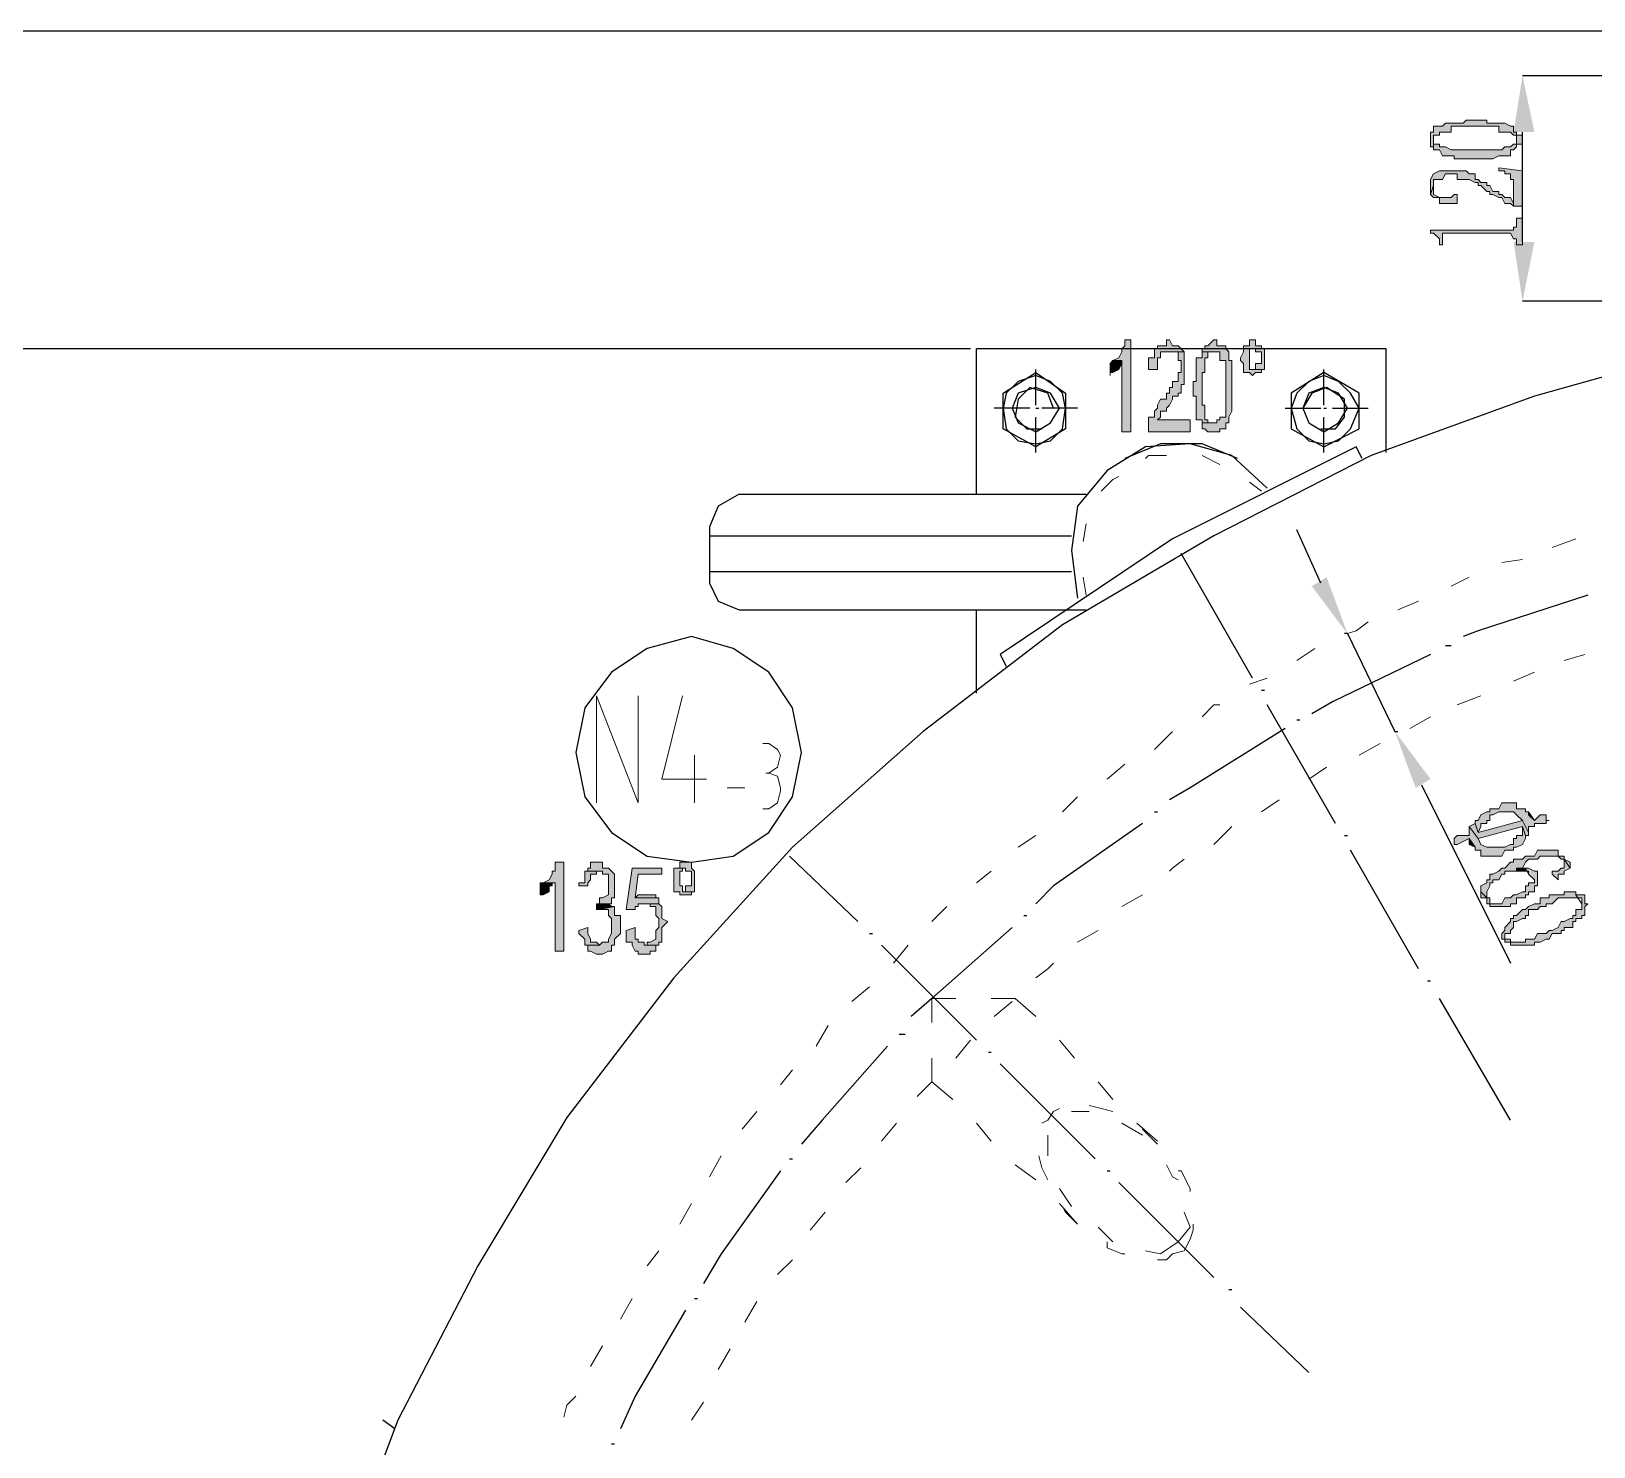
# Model space of a CAD drawing. Header units: millimetres. Extents: x 20 to 821, y 1 to 1134.
# Drawn here: x 141.4 to 236.2, y 536 to 621.9 of the extents above; entities that cross this region are included whole.
import ezdxf

# ---------------------------------------------------------------- set-up
doc = ezdxf.new("R2010")
doc.units = ezdxf.units.MM
doc.layers.add('1', color=7, linetype='Continuous')

msp = doc.modelspace()

# ---------------------------------------------------------------- hatches: boundary and pattern name
h = msp.add_hatch(color=1)
h.dxf.hatch_style = 2
h.paths.add_polyline_path([(231.3, 615.741732), (232.56, 615.741732), (231.84, 619.161732)])
h = msp.add_hatch(color=0)
h.dxf.hatch_style = 2
h.paths.add_polyline_path([(226.26, 615.381732), (226.26, 614.841732), (226.44, 614.841732), (226.44, 615.561732), (226.8, 615.561732), (226.8, 615.741732), (226.98, 615.741732), (227.52, 615.741732), (227.52, 616.101732), (228.96, 616.101732), (229.14, 616.101732), (230.4, 616.101732), (230.4, 615.741732), (231.12, 615.741732), (231.3, 615.561732), (231.48, 615.561732), (231.48, 615.381732), (231.48, 615.741732), (231.3, 615.741732), (231.3, 616.101732), (231.12, 616.101732), (230.76, 616.281732), (229.68, 616.281732), (229.68, 616.461732), (228.42, 616.461732), (228.24, 616.281732), (227.16, 616.281732), (226.98, 616.101732), (226.44, 616.101732), (226.44, 615.741732), (226.26, 615.741732), (226.26, 615.561732)])
h = msp.add_hatch(color=0)
h.dxf.hatch_style = 2
h.paths.add_polyline_path([(226.44, 614.841732), (226.44, 614.661732), (226.8, 614.661732), (226.98, 614.301732), (227.7, 614.301732), (227.7, 614.121732), (230.04, 614.121732), (230.4, 614.301732), (230.58, 614.301732), (231.12, 614.301732), (231.12, 614.661732), (231.3, 614.661732), (231.48, 614.841732), (231.48, 615.021732), (231.84, 615.021732), (231.84, 615.561732), (231.48, 615.561732), (231.48, 615.741732), (231.48, 615.381732), (231.48, 615.021732), (231.3, 615.021732), (231.12, 614.841732), (230.76, 614.841732), (230.58, 614.661732), (227.52, 614.661732), (227.16, 614.841732), (226.8, 614.841732), (226.8, 615.021732), (226.44, 615.021732), (226.44, 615.381732)])
h = msp.add_hatch(color=0)
h.dxf.hatch_style = 2
h.paths.add_polyline_path([(226.26, 612.501732), (226.26, 611.961732), (226.44, 612.501732), (226.44, 612.861732), (226.8, 612.861732), (226.98, 612.861732), (227.16, 613.221732), (227.88, 613.221732), (227.88, 612.861732), (228.6, 612.861732), (228.96, 612.681732), (229.14, 612.681732), (229.14, 612.501732), (229.32, 612.501732), (229.68, 612.141732), (229.86, 612.141732), (229.86, 611.961732), (230.04, 611.961732), (230.4, 611.781732), (230.58, 611.781732), (230.76, 611.421732), (231.12, 611.421732), (231.3, 611.241732), (231.3, 611.421732), (231.12, 611.781732), (230.76, 611.781732), (230.58, 611.961732), (230.4, 611.961732), (230.4, 612.141732), (230.04, 612.141732), (229.86, 612.501732), (229.68, 612.501732), (229.68, 612.681732), (229.32, 612.681732), (229.14, 612.861732), (228.96, 612.861732), (228.96, 613.221732), (228.6, 613.221732), (228.42, 613.401732), (226.8, 613.401732), (226.44, 613.221732), (226.26, 612.861732)])
h = msp.add_hatch(color=0)
h.dxf.hatch_style = 2
h.paths.add_polyline_path([(230.4, 613.581732), (230.4, 613.401732), (230.58, 613.401732), (230.76, 613.401732), (230.76, 613.221732), (231.12, 613.221732), (231.12, 612.861732), (231.3, 612.861732), (231.3, 611.421732), (231.3, 611.241732), (231.84, 611.241732), (231.84, 613.401732)])
h = msp.add_hatch(color=0)
h.dxf.hatch_style = 2
h.paths.add_polyline_path([(226.26, 611.961732), (226.44, 611.781732), (226.8, 611.781732), (226.8, 611.421732), (227.88, 611.421732), (227.88, 611.781732), (227.88, 611.961732), (227.7, 611.961732), (227.52, 611.781732), (226.8, 611.781732), (226.44, 611.961732), (226.44, 612.501732)])
h = msp.add_hatch(color=0)
h.dxf.hatch_style = 2
h.paths.add_polyline_path([(226.26, 609.801732), (226.26, 609.621732), (226.44, 609.621732), (226.8, 609.261732), (226.8, 608.901732), (226.98, 608.901732), (226.98, 609.621732), (227.16, 609.621732), (231.12, 609.621732), (231.3, 609.261732), (231.48, 609.261732), (231.48, 609.081732), (231.48, 608.901732), (231.84, 608.901732), (231.84, 610.521732), (231.48, 610.521732), (231.48, 610.341732), (231.48, 609.981732), (231.3, 609.981732), (231.3, 609.801732), (231.12, 609.801732)])
h = msp.add_hatch(color=1)
h.dxf.hatch_style = 2
h.paths.add_polyline_path([(231.3, 609.081732), (232.56, 609.081732), (231.84, 605.481732)])
h = msp.add_hatch(color=0)
h.dxf.hatch_style = 2
h.paths.add_polyline_path([(208.08, 603.141732), (207.72, 603.141732), (207.72, 602.781732), (207.54, 602.601732), (207.54, 602.421732), (207.36, 602.061732), (207, 601.881732), (207.54, 601.881732), (207.54, 597.561732), (208.08, 597.561732)])
h = msp.add_hatch(color=0)
h.dxf.hatch_style = 2
h.paths.add_polyline_path([(210.42, 603.141732), (210.24, 603.141732), (210.24, 602.781732), (209.7, 602.781732), (209.7, 602.601732), (209.52, 602.601732), (209.52, 602.421732), (209.52, 602.061732), (209.16, 602.061732), (209.16, 601.341732), (209.7, 601.341732), (209.7, 602.061732), (209.88, 602.061732), (209.88, 602.421732), (210.24, 602.421732), (211.32, 602.421732), (211.14, 602.601732), (210.96, 602.781732), (210.6, 602.781732)])
h = msp.add_hatch(color=0)
h.dxf.hatch_style = 2
h.paths.add_polyline_path([(213.12, 603.141732), (212.76, 602.781732), (212.58, 602.781732), (212.58, 602.601732), (212.4, 602.601732), (212.4, 602.421732), (213.48, 602.421732), (213.48, 602.061732), (213.48, 601.881732), (213.84, 601.881732), (213.84, 601.161732), (213.84, 600.981732), (213.84, 598.461732), (213.48, 598.461732), (213.48, 598.281732), (213.3, 598.281732), (213.3, 598.101732), (213.12, 598.101732), (212.4, 598.101732), (212.4, 597.741732), (212.58, 597.741732), (212.76, 597.561732), (213.48, 597.561732), (213.48, 597.741732), (213.84, 597.741732), (213.84, 598.101732), (214.02, 598.101732), (214.02, 598.281732), (214.02, 598.461732), (214.2, 598.821732), (214.2, 601.881732), (214.02, 601.881732), (214.02, 602.421732), (213.84, 602.601732), (213.84, 602.781732), (213.48, 602.781732), (213.3, 602.781732), (213.3, 603.141732)])
h = msp.add_hatch(color=0)
h.dxf.hatch_style = 2
h.paths.add_polyline_path([(215.46, 603.141732), (215.28, 603.141732), (215.28, 602.781732), (214.92, 602.781732), (214.92, 602.601732), (215.64, 602.601732), (215.64, 602.421732), (216, 602.421732), (216, 602.061732), (216, 601.701732), (215.64, 601.701732), (215.64, 601.341732), (215.46, 601.341732), (216.18, 601.341732), (216.18, 601.701732), (216.18, 602.601732), (216, 602.601732), (216, 602.781732), (215.64, 602.781732), (215.64, 603.141732)])
h = msp.add_hatch(color=0)
h.dxf.hatch_style = 2
h.paths.add_polyline_path([(207, 601.881732), (206.82, 601.701732), (206.82, 600.981732), (206.82, 601.161732), (207, 601.161732), (207.36, 601.341732), (207.54, 601.701732), (207.54, 601.881732)])
h = msp.add_hatch(color=0)
h.dxf.hatch_style = 2
h.paths.add_polyline_path([(211.32, 602.421732), (210.42, 602.421732), (210.6, 602.421732), (210.96, 602.421732), (210.96, 602.061732), (210.96, 601.881732), (211.14, 601.881732), (211.14, 601.161732), (210.96, 601.161732), (210.96, 600.621732), (210.6, 600.621732), (210.6, 600.261732), (210.42, 600.261732), (210.42, 599.901732), (210.24, 599.901732), (210.24, 599.541732), (209.88, 599.541732), (209.7, 599.181732), (209.7, 599.001732), (209.52, 598.821732), (209.52, 598.461732), (209.16, 598.461732), (209.16, 597.561732), (211.68, 597.561732), (211.68, 598.281732), (209.7, 598.281732), (209.88, 598.461732), (209.88, 598.821732), (210.24, 598.821732), (210.24, 599.001732), (210.42, 599.181732), (210.6, 599.541732), (210.6, 599.721732), (210.96, 599.721732), (210.96, 599.901732), (211.14, 599.901732), (211.14, 600.441732), (211.32, 600.441732)])
h = msp.add_hatch(color=0)
h.dxf.hatch_style = 2
h.paths.add_polyline_path([(212.4, 602.421732), (212.4, 602.061732), (212.04, 602.061732), (212.04, 600.621732), (211.86, 600.621732), (211.86, 599.721732), (212.04, 599.721732), (212.04, 598.461732), (212.04, 598.281732), (212.4, 598.281732), (212.4, 598.101732), (213.12, 598.101732), (212.76, 598.101732), (212.76, 598.281732), (212.58, 598.281732), (212.58, 598.461732), (212.58, 599.181732), (212.4, 599.181732), (212.4, 601.161732), (212.58, 601.161732), (212.58, 602.061732), (212.76, 602.061732), (212.76, 602.421732), (213.12, 602.421732)])
h = msp.add_hatch(color=0)
h.dxf.hatch_style = 2
h.paths.add_polyline_path([(214.92, 602.601732), (214.92, 602.421732), (214.74, 602.061732), (214.74, 601.881732), (214.92, 601.701732), (214.92, 601.161732), (215.28, 601.161732), (215.46, 600.981732), (215.64, 601.161732), (216, 601.161732), (216, 601.341732), (215.46, 601.341732), (215.28, 601.341732), (215.28, 602.601732), (215.46, 602.601732)])
h = msp.add_hatch(color=1)
h.dxf.hatch_style = 2
h.paths.add_polyline_path([(219.96, 588.741732), (219.06, 588.201732), (221.22, 585.321732)])
h = msp.add_hatch(color=1)
h.dxf.hatch_style = 2
h.paths.add_polyline_path([(226.26, 576.501732), (225.36, 575.961732), (224.1, 579.381732)])
h = msp.add_hatch(color=0)
h.dxf.hatch_style = 2
h.paths.add_polyline_path([(233.28, 573.981732), (233.28, 574.341732), (232.92, 574.341732), (232.56, 573.981732), (232.2, 574.521732), (232.02, 574.521732), (232.02, 574.701732), (231.48, 574.701732), (231.48, 575.061732), (230.58, 575.061732), (230.4, 574.701732), (229.86, 574.701732), (229.86, 574.521732), (229.68, 574.521732), (229.32, 574.341732), (229.14, 573.981732), (228.96, 573.981732), (228.96, 573.801732), (229.14, 573.261732), (229.32, 573.621732), (229.32, 573.801732), (229.68, 573.801732), (229.68, 573.981732), (229.86, 573.981732), (229.86, 574.341732), (230.04, 574.341732), (230.4, 574.521732), (231.3, 574.521732), (231.48, 574.341732), (231.84, 573.981732), (232.2, 573.261732), (232.2, 573.621732), (232.56, 573.621732), (232.56, 573.801732), (232.74, 573.801732), (233.28, 573.801732), (233.28, 573.981732), (233.46, 573.981732)])
h = msp.add_hatch(color=0)
h.dxf.hatch_style = 2
h.paths.add_polyline_path([(232.2, 574.341732), (232.2, 574.521732), (232.56, 573.981732)])
h = msp.add_hatch(color=0)
h.dxf.hatch_style = 2
h.paths.add_polyline_path([(232.02, 573.081732), (231.84, 573.621732), (231.84, 573.081732), (231.48, 573.081732), (231.48, 572.901732), (231.3, 572.901732), (231.3, 572.541732), (231.12, 572.541732), (230.76, 572.361732), (229.68, 572.361732), (229.32, 572.541732), (229.14, 572.901732), (228.6, 573.621732), (228.6, 573.261732), (228.6, 573.081732), (227.88, 573.081732), (227.7, 572.901732), (227.7, 572.541732), (227.88, 572.541732), (228.6, 572.901732), (228.96, 572.361732), (228.96, 572.181732), (229.14, 572.181732), (229.32, 572.181732), (229.32, 571.821732), (230.58, 571.821732), (230.76, 572.181732), (231.3, 572.181732), (231.3, 572.361732), (231.48, 572.361732), (231.84, 572.541732), (232.02, 572.901732)])
h = msp.add_hatch(color=0)
h.dxf.hatch_style = 2
h.paths.add_polyline_path([(232.2, 573.261732), (231.84, 573.981732), (229.14, 573.261732), (228.96, 573.801732), (228.6, 573.621732), (229.14, 572.901732), (231.84, 573.621732), (232.02, 573.081732), (232.2, 573.081732)])
h = msp.add_hatch(color=0)
h.dxf.hatch_style = 2
h.paths.add_polyline_path([(228.96, 572.361732), (228.6, 572.901732), (228.6, 572.541732)])
h = msp.add_hatch(color=0)
h.dxf.hatch_style = 2
h.paths.add_polyline_path([(234.36, 571.641732), (234.36, 571.821732), (234.18, 571.821732), (234, 571.821732), (234, 572.181732), (232.74, 572.181732), (232.56, 571.821732), (232.02, 571.821732), (231.84, 571.641732), (231.3, 571.641732), (231.3, 571.461732), (231.12, 571.461732), (230.76, 571.101732), (230.58, 571.101732), (230.4, 570.921732), (230.04, 570.741732), (229.86, 570.741732), (229.86, 570.381732), (229.68, 570.381732), (229.68, 570.201732), (229.32, 570.021732), (229.32, 569.661732), (229.68, 569.301732), (229.68, 569.661732), (229.86, 570.021732), (229.86, 570.201732), (230.04, 570.201732), (230.04, 570.381732), (230.4, 570.381732), (230.58, 570.741732), (230.76, 570.741732), (230.76, 570.921732), (231.48, 570.921732), (231.48, 571.101732), (231.84, 571.101732), (232.02, 571.461732), (232.2, 571.641732), (232.74, 571.641732), (232.92, 571.821732), (234, 571.821732), (234.18, 571.641732), (234.36, 571.641732), (234.72, 571.101732), (234.72, 571.461732)])
h = msp.add_hatch(color=0)
h.dxf.hatch_style = 2
h.paths.add_polyline_path([(234.72, 571.101732), (234.36, 571.641732), (234.36, 571.101732), (234.18, 571.101732), (234, 570.921732), (233.64, 570.921732), (233.64, 570.741732), (234, 570.381732), (234, 570.741732), (234.18, 570.741732), (234.36, 570.741732), (234.36, 570.921732)])
h = msp.add_hatch(color=0)
h.dxf.hatch_style = 2
h.paths.add_polyline_path([(173.7, 571.461732), (173.16, 571.461732), (173.16, 571.101732), (173.16, 570.921732), (172.98, 570.921732), (172.98, 570.741732), (172.8, 570.381732), (172.44, 570.201732), (173.16, 570.201732), (173.16, 566.061732), (173.7, 566.061732)])
h = msp.add_hatch(color=0)
h.dxf.hatch_style = 2
h.paths.add_polyline_path([(175.14, 570.921732), (174.96, 570.921732), (174.96, 570.741732), (174.96, 570.201732), (174.6, 570.201732), (174.6, 570.021732), (175.14, 570.021732), (175.14, 570.201732), (175.32, 570.381732), (175.32, 570.741732), (175.68, 570.741732), (175.68, 570.921732), (175.86, 570.921732)])
h = msp.add_hatch(color=0)
h.dxf.hatch_style = 2
h.paths.add_polyline_path([(175.86, 571.461732), (175.32, 571.461732), (175.32, 571.101732), (175.14, 571.101732), (175.14, 570.921732), (176.04, 570.921732), (176.04, 570.741732), (176.4, 570.741732), (176.4, 570.381732), (176.4, 569.481732), (176.04, 569.301732), (175.86, 569.301732), (175.86, 568.941732), (175.68, 568.941732), (176.58, 568.941732), (176.58, 569.301732), (176.76, 569.301732), (176.76, 570.741732), (176.58, 570.921732), (176.4, 571.101732), (176.04, 571.101732), (176.04, 571.461732)])
h = msp.add_hatch(color=0)
h.dxf.hatch_style = 2
h.paths.add_polyline_path([(179.64, 571.101732), (177.84, 571.101732), (177.48, 568.581732), (178.02, 568.581732), (178.02, 568.761732), (178.2, 568.761732), (178.2, 568.941732), (179.46, 568.941732), (179.46, 569.301732), (178.02, 569.301732), (178.2, 570.741732), (179.64, 570.741732)])
h = msp.add_hatch(color=0)
h.dxf.hatch_style = 2
h.paths.add_polyline_path([(180.9, 571.461732), (180.72, 571.461732), (180.72, 571.101732), (180.36, 571.101732), (180.9, 571.101732), (181.08, 571.101732), (181.08, 570.921732), (181.44, 570.921732), (181.44, 570.741732), (181.44, 570.021732), (181.08, 570.021732), (181.08, 569.661732), (180.9, 569.661732), (181.62, 569.661732), (181.62, 570.021732), (181.62, 570.201732), (181.62, 570.921732), (181.44, 571.101732), (181.44, 571.461732), (181.08, 571.461732)])
h = msp.add_hatch(color=0)
h.dxf.hatch_style = 2
h.paths.add_polyline_path([(180.36, 571.101732), (180.36, 569.661732), (180.72, 569.661732), (180.72, 569.481732), (180.9, 569.481732), (181.44, 569.481732), (181.44, 569.661732), (181.62, 569.661732), (180.9, 569.661732), (180.9, 570.021732), (180.72, 570.021732), (180.72, 570.201732), (180.72, 570.921732), (180.9, 570.921732), (180.9, 571.101732)])
h = msp.add_hatch(color=0)
h.dxf.hatch_style = 2
h.paths.add_polyline_path([(232.74, 570.741732), (232.74, 570.921732), (232.56, 570.921732), (232.2, 571.101732), (232.02, 571.101732), (232.2, 570.741732), (232.56, 570.381732), (232.56, 570.201732), (232.2, 570.201732), (232.2, 570.021732), (232.02, 570.021732), (232.02, 569.661732), (231.84, 569.661732), (231.48, 569.481732), (231.3, 569.481732), (231.12, 569.301732), (230.76, 569.301732), (230.58, 568.941732), (230.4, 568.941732), (229.86, 568.941732), (229.86, 569.301732), (229.68, 569.301732), (229.32, 569.661732), (229.32, 569.301732), (229.68, 569.301732), (229.68, 568.941732), (229.86, 568.941732), (229.86, 568.761732), (230.04, 568.761732), (231.12, 568.761732), (231.12, 568.941732), (231.48, 568.941732), (231.48, 569.301732), (232.02, 569.301732), (232.02, 569.481732), (232.2, 569.481732), (232.2, 569.661732), (232.56, 569.661732), (232.56, 570.021732), (232.74, 570.021732), (232.74, 570.201732)])
h = msp.add_hatch(color=0)
h.dxf.hatch_style = 2
h.paths.add_polyline_path([(232.02, 571.101732), (231.48, 571.101732), (231.48, 570.921732), (232.2, 570.921732), (232.2, 570.741732)])
h = msp.add_hatch(color=0)
h.dxf.hatch_style = 2
h.paths.add_polyline_path([(172.44, 570.201732), (172.26, 570.201732), (172.26, 570.021732), (172.26, 569.481732), (172.44, 569.481732), (172.8, 569.661732), (172.8, 570.021732), (172.98, 570.021732), (172.98, 570.201732), (173.16, 570.201732)])
h = msp.add_hatch(color=0)
h.dxf.hatch_style = 2
h.paths.add_polyline_path([(235.08, 569.481732), (235.08, 569.661732), (234.9, 569.661732), (234.36, 569.661732), (234.36, 569.481732), (233.46, 569.481732), (233.46, 569.301732), (232.92, 569.301732), (232.92, 568.941732), (232.56, 568.941732), (232.2, 568.761732), (232.02, 568.581732), (231.84, 568.581732), (231.48, 568.221732), (231.3, 568.221732), (231.3, 568.041732), (231.12, 568.041732), (231.12, 567.861732), (230.76, 567.501732), (230.76, 567.321732), (230.58, 567.141732), (230.58, 566.781732), (230.76, 566.781732), (230.76, 566.601732), (231.12, 566.601732), (231.12, 566.421732), (231.12, 566.781732), (230.76, 566.781732), (230.76, 567.141732), (231.12, 567.141732), (231.12, 567.321732), (231.3, 567.501732), (231.3, 567.861732), (231.48, 567.861732), (231.84, 568.041732), (232.02, 568.041732), (232.02, 568.221732), (232.2, 568.221732), (232.2, 568.581732), (232.74, 568.581732), (232.92, 568.761732), (233.28, 568.761732), (233.28, 568.941732), (233.64, 568.941732), (234, 569.301732), (235.44, 569.301732), (235.44, 568.941732)])
h = msp.add_hatch(color=0)
h.dxf.hatch_style = 2
h.paths.add_polyline_path([(176.76, 568.761732), (175.86, 568.581732), (176.4, 568.581732), (176.4, 568.221732), (176.58, 568.041732), (176.58, 567.141732), (176.4, 566.781732), (176.4, 566.601732), (176.04, 566.601732), (175.86, 566.421732), (174.96, 566.421732), (175.14, 566.421732), (175.14, 566.061732), (175.32, 566.061732), (175.68, 565.881732), (176.04, 565.881732), (176.4, 566.061732), (176.58, 566.061732), (176.58, 566.421732), (176.76, 566.421732), (176.76, 566.601732), (176.76, 566.781732), (177.12, 567.141732), (177.12, 568.221732), (176.76, 568.221732)])
h = msp.add_hatch(color=0)
h.dxf.hatch_style = 2
h.paths.add_polyline_path([(175.68, 568.941732), (175.68, 568.581732), (175.86, 568.581732), (176.76, 568.761732), (176.58, 568.761732), (176.4, 568.941732), (176.58, 568.941732)])
h = msp.add_hatch(color=0)
h.dxf.hatch_style = 2
h.paths.add_polyline_path([(178.74, 569.481732), (178.2, 569.481732), (178.02, 569.301732), (179.46, 569.301732), (179.28, 569.301732), (179.28, 569.481732), (178.92, 569.481732)])
h = msp.add_hatch(color=0)
h.dxf.hatch_style = 2
h.paths.add_polyline_path([(179.46, 568.941732), (178.56, 568.941732), (178.74, 568.941732), (178.92, 568.941732), (178.92, 568.761732), (179.28, 568.761732), (179.28, 568.581732), (179.28, 568.221732), (179.46, 568.041732), (179.46, 567.501732), (179.28, 567.321732), (179.28, 566.781732), (178.92, 566.601732), (178.74, 566.601732), (178.74, 566.421732), (178.56, 566.421732), (179.46, 566.421732), (179.46, 566.601732), (179.64, 566.601732), (179.64, 566.781732), (179.64, 567.501732), (180, 567.861732), (179.64, 568.041732), (179.64, 568.761732)])
h = msp.add_hatch(color=0)
h.dxf.hatch_style = 2
h.paths.add_polyline_path([(235.62, 569.301732), (235.62, 569.481732), (235.44, 569.481732), (235.08, 569.481732), (235.44, 568.941732), (235.44, 568.581732), (235.08, 568.581732), (235.08, 568.221732), (234.9, 568.221732), (234.9, 568.041732), (234.72, 568.041732), (234.36, 567.861732), (234.18, 567.861732), (234, 567.501732), (233.64, 567.321732), (233.46, 567.321732), (233.28, 567.141732), (232.74, 567.141732), (232.56, 566.781732), (232.02, 566.781732), (232.02, 566.601732), (231.12, 566.601732), (231.12, 566.781732), (231.12, 566.421732), (231.3, 566.421732), (232.56, 566.421732), (232.56, 566.601732), (232.92, 566.601732), (233.28, 566.781732), (233.46, 566.781732), (233.64, 567.141732), (234.18, 567.141732), (234.18, 567.321732), (234.36, 567.321732), (234.36, 567.501732), (234.9, 567.501732), (234.9, 567.861732), (235.08, 567.861732), (235.08, 568.041732), (235.44, 568.041732), (235.44, 568.221732), (235.62, 568.221732), (235.62, 568.581732), (235.62, 568.761732), (235.8, 568.941732), (235.62, 568.941732)])
h = msp.add_hatch(color=0)
h.dxf.hatch_style = 2
h.paths.add_polyline_path([(175.14, 567.501732), (174.6, 567.321732), (174.6, 567.141732), (174.96, 566.781732), (174.96, 566.421732), (175.86, 566.421732), (175.68, 566.601732), (175.32, 566.601732), (175.32, 566.781732), (175.14, 567.141732)])
h = msp.add_hatch(color=0)
h.dxf.hatch_style = 2
h.paths.add_polyline_path([(178.02, 567.501732), (177.48, 567.321732), (177.48, 566.601732), (177.84, 566.601732), (177.84, 566.421732), (178.02, 566.061732), (178.2, 566.061732), (178.2, 565.881732), (178.92, 565.881732), (178.92, 566.061732), (179.28, 566.061732), (179.28, 566.421732), (179.46, 566.421732), (178.56, 566.421732), (178.56, 566.601732), (178.2, 566.601732), (178.2, 566.781732), (178.02, 566.781732)])

# ---------------------------------------------------------------- linework, layer by layer
at = {"layer": '1', "color": 1, "lineweight": 25}
for points in [[(260.1, 621.861732), (86.04, 621.861732)], [(255.24, 619.161732), (231.84, 619.161732)], [(231.84, 609.081732), (231.84, 615.741732)], [(268.56, 605.481732), (231.84, 605.481732)], [(198.36, 602.601732), (115.38, 602.601732)], [(219.6, 588.381732), (218.16, 591.621732)], [(188.1, 578.121732), (187.56, 580.821732), (186.12, 582.981732), (183.96, 584.421732), (181.44, 585.141732), (178.74, 584.421732), (176.58, 582.981732), (174.96, 580.821732), (174.42, 578.121732), (174.96, 575.421732), (176.58, 573.261732), (178.74, 571.821732), (181.44, 571.461732), (183.96, 571.821732), (186.12, 573.261732), (187.56, 575.421732), (188.1, 578.121732)], [(221.22, 585.321732), (221.04, 585.321732)], [(221.22, 585.321732), (224.1, 579.381732)], [(224.1, 579.381732), (224.28, 579.381732)], [(225.72, 576.141732), (231.12, 565.341732)]]:
    msp.add_lwpolyline(points, dxfattribs=at)
at = {"layer": '1', "color": 0, "lineweight": 5}
for points in [[(226.26, 615.381732), (226.26, 614.841732), (226.44, 614.841732), (226.44, 615.561732), (226.8, 615.561732), (226.8, 615.741732), (226.98, 615.741732), (227.52, 615.741732), (227.52, 616.101732), (228.96, 616.101732), (229.14, 616.101732), (230.4, 616.101732), (230.4, 615.741732), (231.12, 615.741732), (231.3, 615.561732), (231.48, 615.561732), (231.48, 615.381732), (231.48, 615.741732), (231.3, 615.741732), (231.3, 616.101732), (231.12, 616.101732), (230.76, 616.281732), (229.68, 616.281732), (229.68, 616.461732), (228.42, 616.461732), (228.24, 616.281732), (227.16, 616.281732), (226.98, 616.101732), (226.44, 616.101732), (226.44, 615.741732), (226.26, 615.741732), (226.26, 615.561732), (226.26, 615.381732)], [(226.44, 614.841732), (226.44, 614.661732), (226.8, 614.661732), (226.98, 614.301732), (227.7, 614.301732), (227.7, 614.121732), (230.04, 614.121732), (230.4, 614.301732), (230.58, 614.301732), (230.58, 614.301732), (231.12, 614.301732), (231.12, 614.661732), (231.3, 614.661732), (231.48, 614.841732), (231.48, 615.021732), (231.84, 615.021732), (231.84, 615.561732), (231.48, 615.561732), (231.48, 615.741732), (231.48, 615.381732), (231.48, 615.021732), (231.3, 615.021732), (231.12, 614.841732), (230.76, 614.841732), (230.58, 614.661732), (227.52, 614.661732), (227.16, 614.841732), (226.8, 614.841732), (226.8, 615.021732), (226.44, 615.021732), (226.44, 615.381732), (226.44, 614.841732)], [(226.26, 612.501732), (226.26, 611.961732), (226.44, 612.501732), (226.44, 612.861732), (226.8, 612.861732), (226.98, 612.861732), (227.16, 613.221732), (227.88, 613.221732), (227.88, 612.861732), (228.6, 612.861732), (228.96, 612.681732), (228.96, 612.681732), (229.14, 612.681732), (229.14, 612.501732), (229.32, 612.501732), (229.68, 612.141732), (229.86, 612.141732), (229.86, 611.961732), (230.04, 611.961732), (230.4, 611.781732), (230.58, 611.781732), (230.76, 611.421732), (231.12, 611.421732), (231.3, 611.241732), (231.3, 611.421732), (231.12, 611.781732), (230.76, 611.781732), (230.58, 611.961732), (230.4, 611.961732), (230.4, 612.141732), (230.04, 612.141732), (229.86, 612.501732), (229.68, 612.501732), (229.68, 612.681732), (229.32, 612.681732), (229.14, 612.861732), (228.96, 612.861732), (228.96, 613.221732), (228.6, 613.221732), (228.42, 613.401732), (226.8, 613.401732), (226.44, 613.221732), (226.26, 612.861732), (226.26, 612.501732)], [(230.4, 613.581732), (230.4, 613.401732), (230.58, 613.401732), (230.76, 613.401732), (230.76, 613.221732), (231.12, 613.221732), (231.12, 612.861732), (231.3, 612.861732), (231.3, 611.421732), (231.3, 611.241732), (231.84, 611.241732), (231.84, 613.401732), (230.4, 613.581732)], [(226.26, 611.961732), (226.44, 611.781732), (226.8, 611.781732), (226.8, 611.421732), (227.88, 611.421732), (227.88, 611.781732), (227.88, 611.961732), (227.7, 611.961732), (227.52, 611.781732), (226.8, 611.781732), (226.8, 611.781732), (226.44, 611.961732), (226.44, 612.501732), (226.26, 611.961732)], [(226.26, 609.801732), (226.26, 609.621732), (226.44, 609.621732), (226.8, 609.261732), (226.8, 608.901732), (226.98, 608.901732), (226.98, 609.621732), (227.16, 609.621732), (231.12, 609.621732), (231.3, 609.261732), (231.48, 609.261732), (231.48, 609.081732), (231.48, 608.901732), (231.84, 608.901732), (231.84, 610.521732), (231.48, 610.521732), (231.48, 610.341732), (231.48, 609.981732), (231.3, 609.981732), (231.3, 609.801732), (231.12, 609.801732), (226.26, 609.801732)], [(208.08, 603.141732), (207.72, 603.141732), (207.72, 602.781732), (207.54, 602.601732), (207.54, 602.421732), (207.36, 602.061732), (207, 601.881732), (207.54, 601.881732), (207.54, 597.561732), (208.08, 597.561732), (208.08, 603.141732)], [(210.42, 603.141732), (210.24, 603.141732), (210.24, 602.781732), (209.7, 602.781732), (209.7, 602.601732), (209.52, 602.601732), (209.52, 602.421732), (209.52, 602.061732), (209.16, 602.061732), (209.16, 601.341732), (209.7, 601.341732), (209.7, 602.061732), (209.88, 602.061732), (209.88, 602.421732), (210.24, 602.421732), (211.32, 602.421732), (211.14, 602.601732), (210.96, 602.781732), (210.6, 602.781732), (210.42, 603.141732)], [(213.12, 603.141732), (212.76, 602.781732), (212.58, 602.781732), (212.58, 602.601732), (212.4, 602.601732), (212.4, 602.421732), (213.48, 602.421732), (213.48, 602.061732), (213.48, 601.881732), (213.84, 601.881732), (213.84, 601.161732), (213.84, 600.981732), (213.84, 598.461732), (213.48, 598.461732), (213.48, 598.281732), (213.3, 598.281732), (213.3, 598.101732), (213.12, 598.101732), (212.4, 598.101732), (212.4, 597.741732), (212.58, 597.741732), (212.76, 597.561732), (213.48, 597.561732), (213.48, 597.741732), (213.84, 597.741732), (213.84, 598.101732), (214.02, 598.101732), (214.02, 598.281732), (214.02, 598.461732), (214.2, 598.821732), (214.2, 601.881732), (214.02, 601.881732), (214.02, 602.421732), (213.84, 602.601732), (213.84, 602.781732), (213.48, 602.781732), (213.3, 602.781732), (213.3, 603.141732), (213.12, 603.141732)], [(215.46, 603.141732), (215.28, 603.141732), (215.28, 602.781732), (214.92, 602.781732), (214.92, 602.601732), (215.64, 602.601732), (215.64, 602.421732), (216, 602.421732), (216, 602.061732), (216, 601.701732), (215.64, 601.701732), (215.64, 601.341732), (215.46, 601.341732), (216.18, 601.341732), (216.18, 601.701732), (216.18, 601.701732), (216.18, 602.601732), (216, 602.601732), (216, 602.781732), (215.64, 602.781732), (215.64, 603.141732), (215.46, 603.141732)], [(207, 601.881732), (206.82, 601.701732), (206.82, 600.981732), (206.82, 601.161732), (207, 601.161732), (207.36, 601.341732), (207.54, 601.701732), (207.54, 601.881732), (207, 601.881732)], [(211.32, 602.421732), (210.42, 602.421732), (210.6, 602.421732), (210.96, 602.421732), (210.96, 602.061732), (210.96, 601.881732), (211.14, 601.881732), (211.14, 601.161732), (210.96, 601.161732), (210.96, 600.621732), (210.6, 600.621732), (210.6, 600.261732), (210.42, 600.261732), (210.42, 599.901732), (210.24, 599.901732), (210.24, 599.541732), (209.88, 599.541732), (209.7, 599.181732), (209.7, 599.001732), (209.52, 598.821732), (209.52, 598.461732), (209.16, 598.461732), (209.16, 597.561732), (211.68, 597.561732), (211.68, 598.281732), (209.7, 598.281732), (209.88, 598.461732), (209.88, 598.821732), (210.24, 598.821732), (210.24, 599.001732), (210.42, 599.181732), (210.6, 599.541732), (210.6, 599.721732), (210.96, 599.721732), (210.96, 599.901732), (211.14, 599.901732), (211.14, 600.441732), (211.32, 600.441732), (211.32, 602.421732)], [(212.4, 602.421732), (212.4, 602.061732), (212.04, 602.061732), (212.04, 600.621732), (211.86, 600.621732), (211.86, 599.721732), (212.04, 599.721732), (212.04, 598.461732), (212.04, 598.461732), (212.04, 598.281732), (212.4, 598.281732), (212.4, 598.101732), (213.12, 598.101732), (212.76, 598.101732), (212.76, 598.281732), (212.58, 598.281732), (212.58, 598.461732), (212.58, 599.181732), (212.4, 599.181732), (212.4, 601.161732), (212.58, 601.161732), (212.58, 602.061732), (212.76, 602.061732), (212.76, 602.421732), (213.12, 602.421732), (212.4, 602.421732)], [(214.92, 602.601732), (214.92, 602.421732), (214.74, 602.061732), (214.74, 601.881732), (214.92, 601.701732), (214.92, 601.161732), (215.28, 601.161732), (215.46, 600.981732), (215.64, 601.161732), (216, 601.161732), (216, 601.341732), (215.46, 601.341732), (215.28, 601.341732), (215.28, 602.601732), (215.46, 602.601732), (214.92, 602.601732)], [(233.28, 573.981732), (233.28, 574.341732), (232.92, 574.341732), (232.56, 573.981732), (232.2, 574.521732), (232.02, 574.521732), (232.02, 574.701732), (231.48, 574.701732), (231.48, 575.061732), (230.58, 575.061732), (230.4, 574.701732), (229.86, 574.701732), (229.86, 574.521732), (229.68, 574.521732), (229.32, 574.341732), (229.14, 573.981732), (228.96, 573.981732), (228.96, 573.801732), (229.14, 573.261732), (229.32, 573.621732), (229.32, 573.801732), (229.68, 573.801732), (229.68, 573.981732), (229.86, 573.981732), (229.86, 574.341732), (230.04, 574.341732), (230.4, 574.521732), (231.3, 574.521732), (231.48, 574.341732), (231.84, 573.981732), (232.2, 573.261732), (232.2, 573.621732), (232.56, 573.621732), (232.56, 573.801732), (232.74, 573.801732), (233.28, 573.801732), (233.28, 573.981732), (233.46, 573.981732), (233.28, 573.981732)], [(232.2, 574.341732), (232.2, 574.521732), (232.56, 573.981732), (232.2, 574.341732)], [(232.02, 573.081732), (231.84, 573.621732), (231.84, 573.081732), (231.48, 573.081732), (231.48, 572.901732), (231.3, 572.901732), (231.3, 572.541732), (231.12, 572.541732), (230.76, 572.361732), (229.68, 572.361732), (229.32, 572.541732), (229.14, 572.901732), (228.6, 573.621732), (228.6, 573.261732), (228.6, 573.081732), (227.88, 573.081732), (227.7, 572.901732), (227.7, 572.541732), (227.88, 572.541732), (228.6, 572.901732), (228.96, 572.361732), (228.96, 572.181732), (229.14, 572.181732), (229.32, 572.181732), (229.32, 571.821732), (230.58, 571.821732), (230.76, 572.181732), (231.3, 572.181732), (231.3, 572.361732), (231.48, 572.361732), (231.84, 572.541732), (232.02, 572.901732), (232.02, 573.081732)], [(232.2, 573.261732), (231.84, 573.981732), (229.14, 573.261732), (228.96, 573.801732), (228.6, 573.621732), (229.14, 572.901732), (231.84, 573.621732), (232.02, 573.081732), (232.2, 573.081732), (232.2, 573.261732)], [(228.96, 572.361732), (228.6, 572.901732), (228.6, 572.541732), (228.96, 572.361732)], [(234.36, 571.641732), (234.36, 571.821732), (234.18, 571.821732), (234, 571.821732), (234, 572.181732), (232.74, 572.181732), (232.56, 571.821732), (232.02, 571.821732), (231.84, 571.641732), (231.3, 571.641732), (231.3, 571.461732), (231.12, 571.461732), (230.76, 571.101732), (230.58, 571.101732), (230.4, 570.921732), (230.04, 570.741732), (229.86, 570.741732), (229.86, 570.381732), (229.68, 570.381732), (229.68, 570.201732), (229.32, 570.021732), (229.32, 569.661732), (229.68, 569.301732), (229.68, 569.661732), (229.86, 570.021732), (229.86, 570.201732), (230.04, 570.201732), (230.04, 570.381732), (230.4, 570.381732), (230.58, 570.741732), (230.76, 570.741732), (230.76, 570.921732), (231.48, 570.921732), (231.48, 571.101732), (231.84, 571.101732), (232.02, 571.461732), (232.2, 571.641732), (232.74, 571.641732), (232.92, 571.821732), (234, 571.821732), (234.18, 571.641732), (234.36, 571.641732), (234.72, 571.101732), (234.72, 571.461732), (234.36, 571.641732)], [(234.72, 571.101732), (234.36, 571.641732), (234.36, 571.101732), (234.18, 571.101732), (234, 570.921732), (233.64, 570.921732), (233.64, 570.741732), (234, 570.381732), (234, 570.741732), (234.18, 570.741732), (234.36, 570.741732), (234.36, 570.921732), (234.72, 571.101732)], [(173.7, 571.461732), (173.16, 571.461732), (173.16, 571.101732), (173.16, 570.921732), (172.98, 570.921732), (172.98, 570.741732), (172.8, 570.381732), (172.44, 570.201732), (173.16, 570.201732), (173.16, 566.061732), (173.7, 566.061732), (173.7, 571.461732)], [(175.14, 570.921732), (174.96, 570.921732), (174.96, 570.741732), (174.96, 570.201732), (174.6, 570.201732), (174.6, 570.021732), (175.14, 570.021732), (175.14, 570.201732), (175.32, 570.381732), (175.32, 570.741732), (175.68, 570.741732), (175.68, 570.921732), (175.86, 570.921732), (175.14, 570.921732)], [(175.86, 571.461732), (175.32, 571.461732), (175.32, 571.101732), (175.14, 571.101732), (175.14, 570.921732), (176.04, 570.921732), (176.04, 570.741732), (176.4, 570.741732), (176.4, 570.381732), (176.4, 569.481732), (176.04, 569.301732), (176.04, 569.301732), (175.86, 569.301732), (175.86, 568.941732), (175.68, 568.941732), (176.58, 568.941732), (176.58, 569.301732), (176.76, 569.301732), (176.76, 570.741732), (176.58, 570.921732), (176.4, 571.101732), (176.04, 571.101732), (176.04, 571.461732), (175.86, 571.461732)], [(179.64, 571.101732), (177.84, 571.101732), (177.48, 568.581732), (178.02, 568.581732), (178.02, 568.761732), (178.2, 568.761732), (178.2, 568.941732), (179.46, 568.941732), (179.46, 569.301732), (178.02, 569.301732), (178.2, 570.741732), (179.64, 570.741732), (179.64, 571.101732)], [(180.9, 571.461732), (180.72, 571.461732), (180.72, 571.101732), (180.36, 571.101732), (180.9, 571.101732), (181.08, 571.101732), (181.08, 570.921732), (181.44, 570.921732), (181.44, 570.741732), (181.44, 570.021732), (181.08, 570.021732), (181.08, 569.661732), (180.9, 569.661732), (181.62, 569.661732), (181.62, 570.021732), (181.62, 570.201732), (181.62, 570.921732), (181.44, 571.101732), (181.44, 571.461732), (181.08, 571.461732), (180.9, 571.461732)], [(180.36, 571.101732), (180.36, 569.661732), (180.72, 569.661732), (180.72, 569.481732), (180.9, 569.481732), (181.44, 569.481732), (181.44, 569.661732), (181.62, 569.661732), (180.9, 569.661732), (180.9, 570.021732), (180.9, 570.021732), (180.72, 570.021732), (180.72, 570.201732), (180.72, 570.921732), (180.9, 570.921732), (180.9, 571.101732), (180.36, 571.101732)], [(232.74, 570.741732), (232.74, 570.921732), (232.56, 570.921732), (232.2, 571.101732), (232.02, 571.101732), (232.2, 570.741732), (232.56, 570.381732), (232.56, 570.201732), (232.2, 570.201732), (232.2, 570.021732), (232.02, 570.021732), (232.02, 569.661732), (231.84, 569.661732), (231.48, 569.481732), (231.3, 569.481732), (231.12, 569.301732), (230.76, 569.301732), (230.58, 568.941732), (230.4, 568.941732), (230.4, 568.941732), (229.86, 568.941732), (229.86, 569.301732), (229.68, 569.301732), (229.32, 569.661732), (229.32, 569.301732), (229.68, 569.301732), (229.68, 568.941732), (229.86, 568.941732), (229.86, 568.761732), (230.04, 568.761732), (231.12, 568.761732), (231.12, 568.941732), (231.48, 568.941732), (231.48, 569.301732), (232.02, 569.301732), (232.02, 569.481732), (232.2, 569.481732), (232.2, 569.661732), (232.56, 569.661732), (232.56, 570.021732), (232.74, 570.021732), (232.74, 570.201732), (232.74, 570.741732)], [(232.02, 571.101732), (231.48, 571.101732), (231.48, 570.921732), (232.2, 570.921732), (232.2, 570.741732), (232.02, 571.101732)], [(172.44, 570.201732), (172.26, 570.201732), (172.26, 570.021732), (172.26, 569.481732), (172.44, 569.481732), (172.8, 569.661732), (172.8, 570.021732), (172.98, 570.021732), (172.98, 570.201732), (173.16, 570.201732), (172.44, 570.201732)], [(235.08, 569.481732), (235.08, 569.661732), (234.9, 569.661732), (234.36, 569.661732), (234.36, 569.481732), (233.46, 569.481732), (233.46, 569.301732), (232.92, 569.301732), (232.92, 568.941732), (232.56, 568.941732), (232.2, 568.761732), (232.02, 568.581732), (231.84, 568.581732), (231.48, 568.221732), (231.3, 568.221732), (231.3, 568.041732), (231.12, 568.041732), (231.12, 567.861732), (230.76, 567.501732), (230.76, 567.321732), (230.58, 567.141732), (230.58, 566.781732), (230.76, 566.781732), (230.76, 566.601732), (231.12, 566.601732), (231.12, 566.421732), (231.12, 566.781732), (230.76, 566.781732), (230.76, 567.141732), (231.12, 567.141732), (231.12, 567.321732), (231.3, 567.501732), (231.3, 567.861732), (231.48, 567.861732), (231.84, 568.041732), (232.02, 568.041732), (232.02, 568.221732), (232.2, 568.221732), (232.2, 568.581732), (232.74, 568.581732), (232.92, 568.761732), (233.28, 568.761732), (233.28, 568.941732), (233.64, 568.941732), (234, 569.301732), (235.44, 569.301732), (235.44, 568.941732), (235.08, 569.481732)], [(176.76, 568.761732), (175.86, 568.581732), (176.4, 568.581732), (176.4, 568.221732), (176.58, 568.041732), (176.58, 567.141732), (176.4, 566.781732), (176.4, 566.601732), (176.04, 566.601732), (175.86, 566.421732), (174.96, 566.421732), (175.14, 566.421732), (175.14, 566.061732), (175.32, 566.061732), (175.68, 565.881732), (176.04, 565.881732), (176.4, 566.061732), (176.58, 566.061732), (176.58, 566.421732), (176.76, 566.421732), (176.76, 566.601732), (176.76, 566.781732), (177.12, 567.141732), (177.12, 568.221732), (176.76, 568.221732), (176.76, 568.761732)], [(175.68, 568.941732), (175.68, 568.581732), (175.86, 568.581732), (176.76, 568.761732), (176.58, 568.761732), (176.4, 568.941732), (176.58, 568.941732), (175.68, 568.941732)], [(178.74, 569.481732), (178.2, 569.481732), (178.02, 569.301732), (179.46, 569.301732), (179.28, 569.301732), (179.28, 569.481732), (178.92, 569.481732), (178.74, 569.481732)], [(179.46, 568.941732), (178.56, 568.941732), (178.74, 568.941732), (178.92, 568.941732), (178.92, 568.761732), (179.28, 568.761732), (179.28, 568.581732), (179.28, 568.221732), (179.46, 568.041732), (179.46, 567.501732), (179.28, 567.321732), (179.28, 566.781732), (178.92, 566.601732), (178.74, 566.601732), (178.74, 566.421732), (178.56, 566.421732), (179.46, 566.421732), (179.46, 566.601732), (179.64, 566.601732), (179.64, 566.781732), (179.64, 567.501732), (180, 567.861732), (179.64, 568.041732), (179.64, 568.761732), (179.46, 568.941732)], [(235.62, 569.301732), (235.62, 569.481732), (235.44, 569.481732), (235.08, 569.481732), (235.44, 568.941732), (235.44, 568.581732), (235.08, 568.581732), (235.08, 568.221732), (234.9, 568.221732), (234.9, 568.041732), (234.72, 568.041732), (234.36, 567.861732), (234.18, 567.861732), (234, 567.501732), (233.64, 567.321732), (233.46, 567.321732), (233.46, 567.321732), (233.28, 567.141732), (232.74, 567.141732), (232.56, 566.781732), (232.02, 566.781732), (232.02, 566.601732), (231.12, 566.601732), (231.12, 566.781732), (231.12, 566.421732), (231.3, 566.421732), (232.56, 566.421732), (232.56, 566.601732), (232.92, 566.601732), (233.28, 566.781732), (233.46, 566.781732), (233.64, 567.141732), (234.18, 567.141732), (234.18, 567.321732), (234.36, 567.321732), (234.36, 567.501732), (234.9, 567.501732), (234.9, 567.861732), (235.08, 567.861732), (235.08, 568.041732), (235.44, 568.041732), (235.44, 568.221732), (235.62, 568.221732), (235.62, 568.581732), (235.62, 568.761732), (235.8, 568.941732), (235.62, 568.941732), (235.62, 569.301732)], [(175.14, 567.501732), (174.6, 567.321732), (174.6, 567.141732), (174.96, 566.781732), (174.96, 566.421732), (175.86, 566.421732), (175.68, 566.601732), (175.32, 566.601732), (175.32, 566.781732), (175.14, 567.141732), (175.14, 567.501732)], [(178.02, 567.501732), (177.48, 567.321732), (177.48, 566.601732), (177.84, 566.601732), (177.84, 566.421732), (178.02, 566.061732), (178.2, 566.061732), (178.2, 565.881732), (178.92, 565.881732), (178.92, 566.061732), (179.28, 566.061732), (179.28, 566.421732), (179.46, 566.421732), (178.56, 566.421732), (178.56, 566.601732), (178.2, 566.601732), (178.2, 566.781732), (178.02, 566.781732), (178.02, 567.501732)]]:
    msp.add_lwpolyline(points, dxfattribs=at)
at = {"layer": '1', "color": 0, "lineweight": 25}
for points in [[(295.38, 602.421732), (285.12, 604.221732), (274.5, 605.481732), (263.88, 605.481732), (253.08, 604.581732), (242.82, 602.601732), (232.56, 599.721732), (222.66, 596.121732), (213.12, 591.261732), (203.94, 585.861732), (195.48, 579.381732), (187.56, 572.361732), (180.36, 564.441732), (173.88, 555.981732), (168.48, 546.981732), (163.62, 537.621732), (159.84, 527.541732), (156.96, 517.461732)], [(223.56, 602.601732), (198.72, 602.601732)], [(198.72, 593.781732), (198.72, 602.601732)], [(223.56, 596.301732), (223.56, 602.601732)], [(202.32, 601.161732), (204.12, 599.901732), (204.12, 597.741732), (202.32, 596.661732), (200.34, 597.741732), (200.34, 599.901732), (202.32, 601.161732)], [(204.12, 599.001732), (203.94, 599.901732), (203.22, 600.621732), (202.32, 600.981732), (201.24, 600.621732), (200.52, 599.901732), (200.34, 599.001732), (200.52, 597.741732), (201.24, 597.021732), (202.32, 596.841732), (203.22, 597.021732), (203.94, 597.741732), (204.12, 599.001732)], [(219.78, 601.161732), (217.8, 599.901732), (217.8, 597.741732), (219.78, 596.661732), (221.94, 597.741732), (221.94, 599.901732), (219.78, 601.161732)], [(221.94, 599.001732), (221.4, 599.901732), (220.68, 600.621732), (219.78, 600.981732), (218.88, 600.621732), (218.16, 599.901732), (217.8, 599.001732), (218.16, 597.741732), (218.88, 597.021732), (219.78, 596.841732), (220.68, 597.021732), (221.4, 597.741732), (221.94, 599.001732)], [(203.4, 599.001732), (203.04, 599.901732), (201.96, 600.261732), (201.24, 599.541732), (201.06, 598.461732), (201.78, 597.741732), (202.68, 597.741732)], [(219.6, 597.741732), (220.5, 597.741732), (221.04, 598.461732), (221.04, 599.541732), (219.96, 600.261732), (219.06, 599.901732), (218.52, 599.001732)], [(221.76, 596.661732), (210.6, 591.081732), (200.16, 584.061732), (200.52, 583.341732)], [(216.36, 594.141732), (214.2, 596.121732), (211.68, 596.841732), (208.98, 596.661732), (206.64, 595.221732), (204.84, 593.061732), (204.48, 590.361732), (204.84, 587.481732)], [(214.56, 595.941732), (212.4, 596.841732), (209.88, 596.841732), (207.72, 595.941732)], [(222.12, 595.941732), (221.76, 596.661732)], [(184.32, 593.781732), (183.06, 593.061732), (182.52, 591.801732)], [(184.32, 593.781732), (205.38, 593.781732)], [(182.52, 591.801732), (182.52, 588.381732)], [(182.52, 591.261732), (204.48, 591.261732)], [(182.52, 589.101732), (204.48, 589.101732)], [(182.52, 588.381732), (183.06, 587.301732), (184.32, 586.761732)], [(184.32, 586.761732), (205.38, 586.761732)], [(198.72, 581.721732), (198.72, 586.761732)], [(163.44, 537.081732), (162.72, 537.621732)]]:
    msp.add_lwpolyline(points, dxfattribs=at)
at = {"layer": '1', "color": 2, "lineweight": 25}
for points in [[(202.32, 599.181732), (202.32, 601.341732)], [(219.78, 599.181732), (219.78, 601.341732)], [(201.96, 599.001732), (199.8, 599.001732)], [(202.32, 599.001732), (202.5, 599.001732)], [(202.32, 599.001732), (202.5, 599.001732)], [(204.84, 599.001732), (202.68, 599.001732)], [(217.44, 599.001732), (219.6, 599.001732)], [(219.78, 599.001732), (219.96, 599.001732)], [(219.78, 599.001732), (219.96, 599.001732)], [(220.32, 599.001732), (222.48, 599.001732)], [(202.32, 596.301732), (202.32, 598.461732)], [(219.78, 596.301732), (219.78, 598.461732)], [(215.46, 582.621732), (211.14, 590.181732)], [(235.8, 587.661732), (229.14, 585.501732), (228.24, 585.141732)], [(226.26, 584.061732), (220.32, 581.181732), (219.06, 580.461732)], [(227.16, 584.601732), (227.52, 584.601732)], [(216, 581.901732), (216.18, 581.901732)], [(220.5, 573.801732), (216.36, 581.001732)], [(218.16, 580.101732), (218.34, 580.101732)], [(217.44, 579.561732), (211.68, 575.961732), (210.42, 575.241732)], [(209.52, 574.521732), (209.7, 574.521732)], [(208.8, 573.801732), (203.4, 570.021732), (202.32, 568.941732)], [(221.04, 573.081732), (221.22, 573.081732)], [(191.52, 567.861732), (187.38, 571.821732)], [(225.54, 564.981732), (221.4, 572.181732)], [(201.6, 568.221732), (201.78, 568.221732)], [(192.24, 567.141732), (192.42, 567.141732)], [(200.88, 567.501732), (196.02, 563.181732), (194.76, 562.101732)], [(198.72, 560.661732), (192.96, 566.421732)], [(226.08, 564.261732), (226.26, 564.261732)], [(231.12, 555.801732), (226.8, 563.181732)], [(193.32, 560.301732), (189.36, 555.801732), (188.1, 554.361732)], [(194.04, 561.021732), (194.4, 561.021732)], [(199.44, 559.941732), (199.62, 559.941732)], [(205.92, 553.461732), (200.16, 559.221732)], [(187.38, 553.461732), (187.56, 553.461732)], [(186.84, 552.741732), (183.24, 547.701732), (182.16, 545.901732)], [(206.64, 552.741732), (206.82, 552.741732)], [(213.12, 546.261732), (207.36, 552.021732)], [(181.62, 545.001732), (181.8, 545.001732)], [(214.02, 545.541732), (214.2, 545.541732)], [(181.08, 544.281732), (178.02, 539.061732), (177.12, 537.081732)], [(218.88, 540.501732), (214.74, 544.461732)], [(176.58, 536.181732), (176.76, 536.181732)]]:
    msp.add_lwpolyline(points, dxfattribs=at)
at = {"layer": '1', "color": 80, "lineweight": 25}
for points in [[(203.76, 599.001732), (203.22, 599.901732), (202.32, 600.261732), (201.24, 599.901732), (200.88, 599.001732), (201.24, 598.101732), (202.32, 597.561732), (203.22, 598.101732), (203.76, 599.001732)], [(221.22, 599.001732), (220.68, 599.901732), (219.78, 600.261732), (218.88, 599.901732), (218.52, 599.001732), (218.88, 598.101732), (219.78, 597.561732), (220.68, 598.101732), (221.22, 599.001732)]]:
    msp.add_lwpolyline(points, dxfattribs=at)
at = {"layer": '1', "color": 254, "lineweight": 5}
for points in [[(210.24, 596.121732), (209.16, 596.121732), (208.98, 595.941732)], [(213.48, 595.581732), (212.4, 596.121732)], [(207.36, 594.861732), (207, 594.681732), (206.28, 593.961732)], [(216, 593.961732), (215.28, 594.501732)], [(205.38, 591.981732), (205.2, 590.901732)], [(235.08, 591.081732), (233.64, 590.541732)], [(231.84, 589.821732), (230.58, 589.641732)], [(205.2, 588.741732), (205.38, 587.661732)], [(228.6, 588.741732), (227.52, 588.201732)], [(225.54, 587.301732), (224.28, 586.761732)], [(222.48, 586.041732), (221.76, 585.501732), (221.22, 585.321732)], [(219.24, 584.421732), (218.16, 583.701732)], [(235.62, 584.061732), (234.36, 583.701732)], [(232.56, 582.981732), (231.3, 582.441732)], [(216.36, 582.621732), (215.28, 582.261732)], [(213.48, 581.001732), (213.12, 581.001732), (212.4, 580.281732)], [(229.32, 581.541732), (227.88, 581.001732)], [(226.26, 580.281732), (225, 579.561732)], [(210.6, 579.381732), (209.52, 578.301732)], [(223.2, 578.661732), (221.94, 577.941732)], [(207.72, 577.401732), (206.64, 576.501732)], [(219.96, 577.221732), (218.88, 576.501732)], [(204.84, 575.421732), (203.94, 574.521732)], [(217.08, 575.241732), (216, 574.521732)], [(214.2, 573.621732), (213.12, 572.541732)], [(202.32, 573.081732), (201.24, 572.361732)], [(211.32, 571.641732), (210.6, 571.101732), (210.42, 570.921732)], [(199.62, 570.921732), (198.72, 570.201732)], [(196.92, 568.761732), (196.02, 567.861732)], [(208.8, 569.481732), (207.54, 568.761732)], [(206.1, 567.321732), (204.84, 566.601732)], [(194.58, 566.421732), (193.68, 565.341732)], [(203.4, 565.341732), (203.04, 564.981732), (202.32, 564.441732)], [(192.24, 563.901732), (191.16, 563.001732)], [(196.02, 561.741732), (196.02, 563.181732)], [(197.46, 563.181732), (196.02, 563.181732)], [(201.06, 563.181732), (199.62, 563.181732)], [(200.88, 563.001732), (199.8, 562.101732)], [(202.32, 562.101732), (201.06, 563.181732)], [(189.72, 561.561732), (189, 560.301732)], [(198.36, 560.661732), (197.46, 559.581732)], [(204.66, 559.581732), (203.76, 560.661732)], [(196.02, 558.141732), (196.02, 559.581732)], [(187.56, 558.861732), (186.84, 557.961732)], [(196.02, 558.141732), (195.12, 557.241732)], [(197.28, 557.061732), (196.02, 558.141732)], [(207, 557.061732), (206.1, 558.141732)], [(185.4, 556.341732), (184.5, 555.261732)], [(203.76, 556.521732), (203.4, 556.341732), (203.04, 555.801732), (202.68, 555.621732)], [(205.56, 556.341732), (204.48, 556.341732)], [(207, 556.341732), (206.28, 556.521732), (205.56, 556.701732)], [(193.86, 555.621732), (192.96, 554.541732)], [(199.62, 554.541732), (198.72, 555.621732)], [(208.8, 554.901732), (207.54, 555.621732)], [(209.7, 554.541732), (208.44, 555.621732)], [(203.04, 554.901732), (203.04, 553.641732)], [(209.7, 554.361732), (208.98, 555.081732), (208.8, 555.261732)], [(183.24, 553.641732), (182.52, 552.381732)], [(202.5, 553.641732), (202.68, 552.921732), (203.04, 552.201732)], [(191.7, 552.921732), (190.8, 552.021732)], [(202.32, 552.201732), (201.06, 553.101732)], [(210.96, 552.201732), (210.6, 552.381732), (210.24, 553.101732)], [(211.68, 551.481732), (211.68, 551.661732), (211.14, 552.741732), (210.96, 552.741732)], [(203.76, 551.661732), (204.48, 550.581732)], [(181.44, 550.761732), (180.72, 549.501732)], [(204.84, 549.501732), (203.76, 550.761732)], [(189.54, 550.221732), (188.64, 549.141732)], [(203.94, 550.581732), (204.12, 550.221732), (204.84, 549.501732)], [(210.96, 548.421732), (211.68, 549.321732), (211.32, 550.221732)], [(206.1, 549.321732), (206.82, 548.601732), (207, 548.421732)], [(211.32, 547.881732), (211.68, 548.601732), (211.86, 549.141732), (211.86, 549.501732)], [(179.46, 547.881732), (178.74, 546.981732)], [(206.64, 548.421732), (206.64, 548.061732), (207.54, 547.701732), (207.72, 547.701732)], [(208.98, 547.881732), (209.88, 547.701732), (210.96, 548.421732)], [(209.7, 547.341732), (210.24, 547.341732), (210.6, 547.701732), (211.32, 547.881732)], [(187.56, 547.341732), (186.66, 546.441732)], [(177.84, 545.001732), (177.12, 543.741732)], [(185.4, 544.821732), (184.68, 543.561732)], [(176.04, 542.121732), (175.32, 540.861732)], [(183.78, 541.941732), (183.06, 540.681732)], [(174.42, 539.061732), (173.88, 538.521732), (173.7, 537.801732)], [(182.16, 538.701732), (181.44, 537.621732)]]:
    msp.add_lwpolyline(points, dxfattribs=at)
at = {"layer": '1', "color": 0, "lineweight": 9}
for points in [[(175.68, 575.061732), (175.68, 581.541732), (178.2, 575.061732), (178.2, 581.541732)], [(180.9, 581.541732), (179.64, 576.501732), (182.34, 576.501732)], [(185.76, 578.661732), (186.12, 578.661732)], [(186.12, 576.861732), (186.66, 577.221732), (186.84, 577.941732), (186.66, 578.301732), (186.12, 578.661732)], [(181.62, 577.941732), (181.62, 575.061732)], [(186.12, 576.861732), (185.94, 576.861732)], [(186.84, 575.961732), (186.66, 576.681732), (186.12, 576.861732)], [(183.6, 575.961732), (184.68, 575.961732)], [(186.12, 574.701732), (186.66, 575.061732), (186.84, 575.781732)], [(186.84, 575.961732), (186.84, 575.781732)], [(186.12, 574.701732), (185.76, 574.701732)]]:
    msp.add_lwpolyline(points, dxfattribs=at)

doc.saveas('drawing.dxf')
